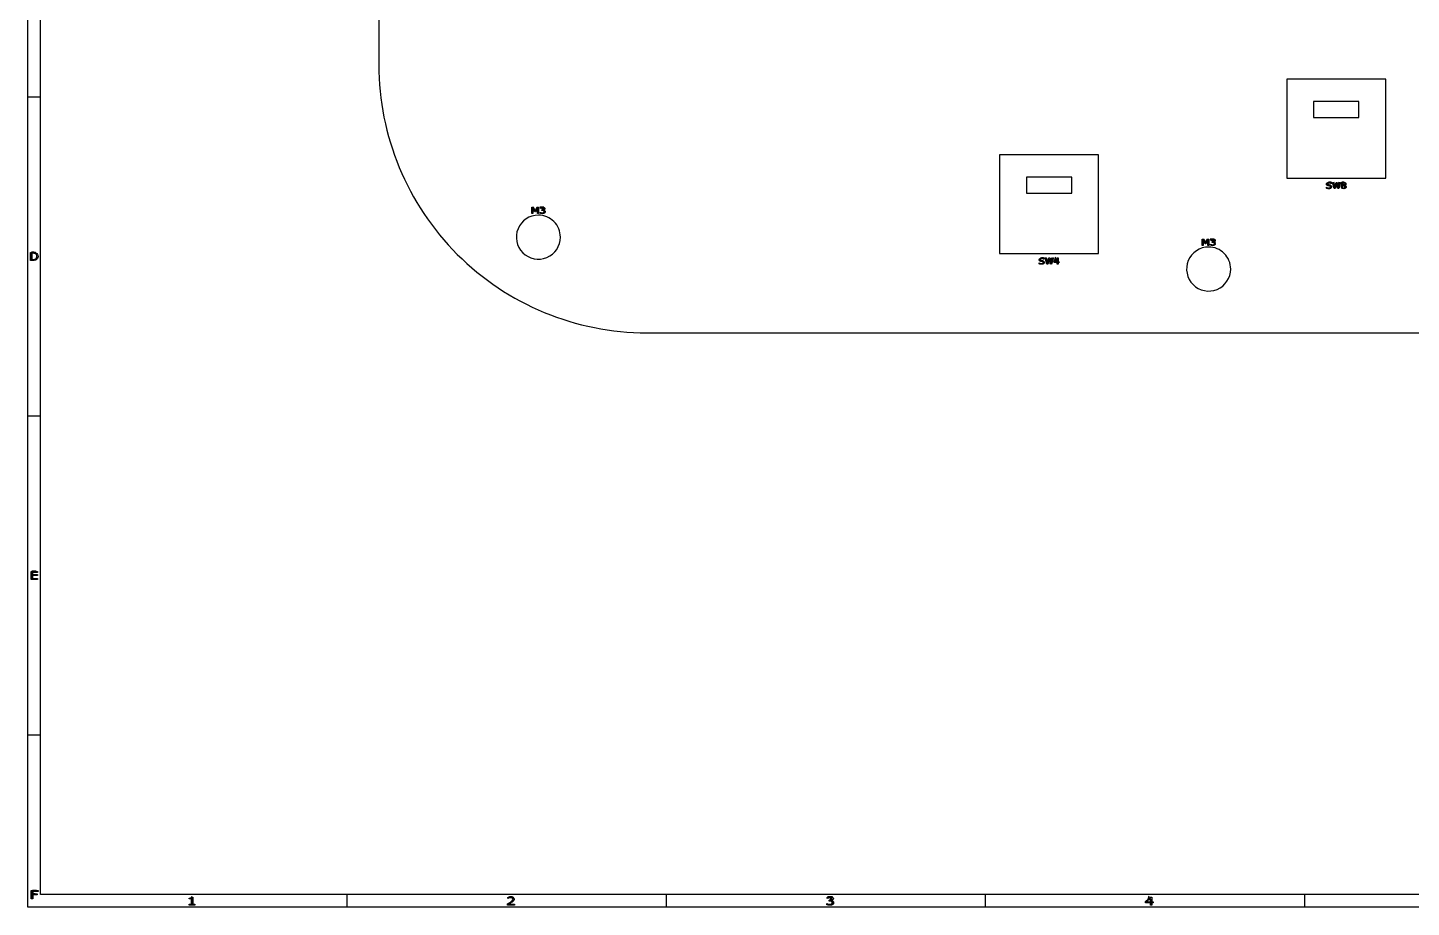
# Model space of a CAD drawing. Header units: millimetres. Extents: x 10 to 410, y 10 to 287.
# Drawn here: x 10 to 226.7, y 10 to 147.8 of the extents above; entities that cross this region are included whole.
import ezdxf

# ---------------------------------------------------------------- set-up
doc = ezdxf.new("R2010")
doc.units = ezdxf.units.MM
doc.layers.get('0').update_dxf_attribs({"linetype": 'CONTINUOUS'})

msp = doc.modelspace()

# ---------------------------------------------------------------- linework, layer by layer
at = {"color": 7}
for points in [[(10, 287.0022), (409.989, 287.0022), (409.989, 10), (10, 10)], [(12, 285.0022), (407.989, 285.0022), (407.989, 12), (12, 12)], [(215.67633, 123.57158), (215.40636, 122.60221), (215.25079, 122.60221), (215.03244, 123.40687), (214.81897, 122.60221), (214.66689, 122.60221), (214.39203, 123.57158), (214.53365, 123.57158), (214.752, 122.76561), (214.96686, 123.57158), (215.10708, 123.57158), (215.32404, 122.7578), (215.541, 123.57158)], [(214.24557, 122.87887)], [(216.39835, 123.34575)], [(216.41991, 122.85994)], [(90.009294, 118.7022), (89.855942, 118.7022), (89.855942, 119.53746), (89.535297, 118.96912), (89.443907, 118.96912), (89.125585, 119.53746), (89.125585, 118.7022), (88.982302, 118.7022), (88.982302, 119.67157), (89.191418, 119.67157), (89.498896, 119.13187), (89.796306, 119.67157), (90.009295, 119.67157)], [(90, 118.4522)], [(195.00929, 113.7022), (194.85594, 113.7022), (194.85594, 114.53746), (194.5353, 113.96912), (194.4439, 113.96912), (194.12557, 114.53746), (194.12557, 113.7022), (193.98229, 113.7022), (193.98229, 114.67157), (194.19141, 114.67157), (194.49889, 114.13187), (194.7963, 114.67157), (195.00928, 114.67157)], [(195, 113.4522)], [(10.6595, 111.4086), (10.6595, 112.7086), (10.969, 112.7086), (11.1548, 112.6467), (11.2786, 112.5229), (11.3405, 112.3991), (11.4024, 112.1515), (11.4024, 111.9657), (11.3405, 111.7181), (11.2786, 111.5943), (11.1548, 111.4705), (10.969, 111.4086)], [(11.436238, 111.98402)], [(11.631689, 111.98101)], [(169.24557, 111.03885)], [(170.67633, 111.73157), (170.40636, 110.76219), (170.25079, 110.76219), (170.03244, 111.56686), (169.81897, 110.76219), (169.66689, 110.76219), (169.39203, 111.73157), (169.53365, 111.73157), (169.752, 110.9256), (169.96686, 111.73157), (170.10708, 111.73157), (170.32404, 110.91779), (170.541, 111.73157)], [(171.57974, 111.03497), (171.42556, 111.03497), (171.42556, 110.76219), (171.29162, 110.76219), (171.29162, 111.03497), (170.79423, 111.03497), (170.79423, 111.18471), (171.2972, 111.73157), (171.42556, 111.73157), (171.42556, 111.13914), (171.57974, 111.13914)], [(171.29162, 111.13914), (171.29162, 111.57663), (170.8891, 111.13914)], [(11.562832, 61.35221), (10.527896, 61.35221), (10.527896, 62.6124), (11.562832, 62.6124), (11.562832, 62.46345), (10.736782, 62.46345), (10.736782, 62.11814), (11.562832, 62.11814), (11.562832, 61.96919), (10.736782, 61.96919), (10.736782, 61.50116), (11.562832, 61.50116)], [(11.623338, 12.46345), (10.788896, 12.46345), (10.788896, 12.10799), (11.505873, 12.10799), (11.505873, 11.95903), (10.788896, 11.95903), (10.788896, 11.35221), (10.569481, 11.35221), (10.569481, 12.6124), (11.623338, 12.6124)], [(186.31951, 10.70462), (186.07711, 10.70462), (186.07711, 10.35001), (185.86651, 10.35001), (185.86651, 10.70462), (185.08446, 10.70462), (185.08446, 10.89928), (185.87529, 11.61021), (186.07711, 11.61021), (186.07711, 10.84004), (186.31951, 10.84004)], [(185.86651, 10.84004), (185.86651, 11.40878), (185.23363, 10.84004)]]:
    msp.add_lwpolyline(points, close=True, dxfattribs=at)
for points in [[(65, 178.0022), (65, 142.0022)], [(207.25, 139.7522), (207.25, 124.2522), (222.75, 124.2522)], [(222.75, 139.7522), (207.25, 139.7522)], [(222.75, 124.2522), (222.75, 139.7522)], [(10, 137.0022), (12, 137.0022)], [(211.45, 136.2522), (211.45, 133.7522), (218.55, 133.7522)], [(218.55, 136.2522), (211.45, 136.2522)], [(218.55, 133.7522), (218.55, 136.2522)], [(162.25, 127.9122), (162.25, 112.4122), (177.75, 112.4122)], [(177.75, 127.9122), (162.25, 127.9122)], [(177.75, 112.4122), (177.75, 127.9122)], [(166.45, 124.4122), (166.45, 121.9122), (173.55, 121.9122)], [(173.55, 124.4122), (166.45, 124.4122)], [(173.55, 121.9122), (173.55, 124.4122)], [(213.6667, 122.695), (213.8095, 122.6474), (214.0476, 122.6474), (214.1429, 122.695), (214.1905, 122.7426), (214.2381, 122.8379), (214.2381, 122.9331), (214.1905, 123.0283), (214.1429, 123.076), (214.0476, 123.1236), (213.8571, 123.1712), (213.7619, 123.2188), (213.7143, 123.2664), (213.6667, 123.3617), (213.6667, 123.4569), (213.7143, 123.5521), (213.7619, 123.5998), (213.8571, 123.6474), (214.0952, 123.6474), (214.2381, 123.5998)], [(214.5714, 123.6474), (214.8095, 122.6474), (215, 123.3617), (215.1905, 122.6474), (215.4286, 123.6474)], [(215.9524, 123.2188), (215.8571, 123.2664), (215.8095, 123.314), (215.7619, 123.4093), (215.7619, 123.4569), (215.8095, 123.5521), (215.8571, 123.5998), (215.9524, 123.6474), (216.1429, 123.6474), (216.2381, 123.5998), (216.2857, 123.5521), (216.3333, 123.4569), (216.3333, 123.4093), (216.2857, 123.314), (216.2381, 123.2664), (216.1429, 123.2188), (215.9524, 123.2188), (215.8571, 123.1712), (215.8095, 123.1236), (215.7619, 123.0283), (215.7619, 122.8379), (215.8095, 122.7426), (215.8571, 122.695), (215.9524, 122.6474), (216.1429, 122.6474), (216.2381, 122.695), (216.2857, 122.7426), (216.3333, 122.8379), (216.3333, 123.0283), (216.2857, 123.1236), (216.2381, 123.1712), (216.1429, 123.2188)], [(213.44472, 122.66212), (213.44472, 122.82357), (213.45472, 122.82357)], [(214.20395, 123.5214), (214.20395, 123.36906), (214.19395, 123.36906)], [(216.01739, 123.11982), (216.01739, 123.12382)], [(216.36277, 123.11847), (216.36277, 123.11447)], [(216.56366, 122.87224), (216.56369, 122.87238)], [(89.1905, 118.7474), (89.1905, 119.7474), (89.5238, 119.0331), (89.8571, 119.7474), (89.8571, 118.7474)], [(90.2381, 119.7474), (90.8571, 119.7474), (90.5238, 119.3664), (90.6667, 119.3664), (90.7619, 119.3188), (90.8095, 119.2712), (90.8571, 119.176), (90.8571, 118.9379), (90.8095, 118.8426), (90.7619, 118.795), (90.6667, 118.7474), (90.381, 118.7474), (90.2857, 118.795), (90.2381, 118.8426)], [(90.334599, 119.4949), (90.326899, 119.4949), (90.326899, 119.63097)], [(90.629679, 119.17414), (90.559979, 119.17414), (90.559979, 119.28221), (90.614189, 119.28221)], [(90.801669, 119.24168), (90.801669, 119.23268)], [(90.293537, 118.74317), (90.293537, 118.87924), (90.305157, 118.87924)], [(90.968189, 119.16958), (90.968131, 119.16898)], [(194.1905, 113.7474), (194.1905, 114.7474), (194.5238, 114.0331), (194.8571, 114.7474), (194.8571, 113.7474)], [(195.2381, 114.7474), (195.8571, 114.7474), (195.5238, 114.3664), (195.6667, 114.3664), (195.7619, 114.3188), (195.8095, 114.2712), (195.8571, 114.176), (195.8571, 113.9379), (195.8095, 113.8426), (195.7619, 113.795), (195.6667, 113.7474), (195.381, 113.7474), (195.2857, 113.795), (195.2381, 113.8426)], [(195.29355, 113.74317), (195.29355, 113.87924), (195.30515, 113.87924)], [(195.33473, 114.4949), (195.32673, 114.4949), (195.32673, 114.63097)], [(195.6298, 114.17414), (195.5601, 114.17414), (195.5601, 114.28221), (195.6143, 114.28221)], [(195.80148, 114.24168), (195.80148, 114.23268)], [(195.96798, 114.16958), (195.96813, 114.16898)], [(10.798875, 111.35222), (10.443844, 111.35222), (10.443844, 112.61241), (10.795098, 112.61241)], [(10.806431, 112.46897), (10.630804, 112.46897), (10.630804, 111.49652), (10.806431, 111.49652)], [(168.44472, 110.8221), (168.44472, 110.98355), (168.45472, 110.98355)], [(168.6667, 110.855), (168.8095, 110.8074), (169.0476, 110.8074), (169.1429, 110.855), (169.1905, 110.9026), (169.2381, 110.9979), (169.2381, 111.0931), (169.1905, 111.1883), (169.1429, 111.236), (169.0476, 111.2836), (168.8571, 111.3312), (168.7619, 111.3788), (168.7143, 111.4264), (168.6667, 111.5217), (168.6667, 111.6169), (168.7143, 111.7121), (168.7619, 111.7598), (168.8571, 111.8074), (169.0952, 111.8074), (169.2381, 111.7598)], [(169.20395, 111.68138), (169.20395, 111.52904), (169.19395, 111.52904)], [(169.5714, 111.8074), (169.8095, 110.8074), (170, 111.5217), (170.1905, 110.8074), (170.4286, 111.8074)], [(171, 111.855), (170.7619, 111.1407), (171.381, 111.1407)], [(171.2381, 111.474), (171.2381, 110.8074)], [(107, 100.0022), (323, 100.0022)], [(10, 87.0022), (12, 87.0022)], [(11.3405, 61.4086), (10.7214, 61.4086), (10.7214, 62.7086), (11.3405, 62.7086)], [(10.7214, 62.0895), (11.1548, 62.0895)], [(10, 37.0022), (12, 37.0022)], [(10.7524, 11.4086), (10.7524, 12.7086), (11.3714, 12.7086)], [(11.1857, 12.0895), (10.7524, 12.0895)], [(36.188986, 10.35001), (35.304925, 10.35001), (35.304925, 10.47865), (35.644948, 10.47865), (35.644948, 11.3233), (35.304925, 11.3233), (35.304925, 11.4384)], [(35.7177, 10.4064), (35.7177, 11.7064), (35.5939, 11.5207), (35.4701, 11.3969), (35.3463, 11.335)], [(35.685526, 11.6139), (35.855538, 11.6139), (35.855538, 10.47811), (36.18898, 10.47811), (36.188986, 10.35001)], [(60, 12), (60, 10)], [(85.228146, 11.38007), (85.217176, 11.38007), (85.217176, 11.5578)], [(85.3463, 11.5826), (85.4082, 11.6445), (85.532, 11.7064), (85.8415, 11.7064), (85.9654, 11.6445), (86.0273, 11.5826), (86.0892, 11.4588), (86.0892, 11.335), (86.0273, 11.1493), (85.2844, 10.4064), (86.0892, 10.4064)], [(110, 12), (110, 10)], [(135.24131, 11.37974), (135.23031, 11.37974), (135.23031, 11.55663)], [(135.2844, 11.7064), (136.0892, 11.7064), (135.6558, 11.2112), (135.8415, 11.2112), (135.9654, 11.1493), (136.0273, 11.0873), (136.0892, 10.9635), (136.0892, 10.654), (136.0273, 10.5302), (135.9654, 10.4683), (135.8415, 10.4064), (135.4701, 10.4064), (135.3463, 10.4683), (135.2844, 10.5302)], [(135.65916, 10.96383), (135.56046, 10.96383), (135.56046, 11.10433), (135.63726, 11.10433)], [(135.90272, 11.05051), (135.90272, 11.03861)], [(136.13854, 10.95651), (136.13853, 10.95683)], [(160, 12), (160, 10)], [(185.6558, 11.7683), (185.3463, 10.8397), (186.1511, 10.8397)], [(185.9654, 11.2731), (185.9654, 10.4064)], [(210, 12), (210, 10)], [(36.0892, 10.4064), (35.3463, 10.4064)], [(86.282219, 10.35001), (85.176593, 10.35001), (85.176593, 10.52689)], [(85.403643, 10.49483), (86.282221, 10.49483), (86.282219, 10.35001)], [(135.1831, 10.40342), (135.1831, 10.5803), (135.1996, 10.5803)]]:
    msp.add_lwpolyline(points, dxfattribs=at)
for points in [[(65, 142.0022), (65, 130.863107), (69.424987, 120.180243), (77.301515, 112.303715)], [(213.56145, 123.511), (213.63493, 123.563067), (213.728177, 123.5891), (213.84119, 123.5891)], [(213.84119, 123.5891), (213.91421, 123.5891), (213.98118, 123.5826), (214.0421, 123.5696)], [(214.0421, 123.5696), (214.103033, 123.5566), (214.156983, 123.540533), (214.20395, 123.5214)], [(215.94972, 123.5209), (216.01392, 123.5695), (216.09554, 123.5938), (216.19458, 123.5938)], [(216.19458, 123.5938), (216.298287, 123.5938), (216.38107, 123.570567), (216.44293, 123.5241)], [(213.6268, 122.60422), (213.567267, 122.61722), (213.506573, 122.63652), (213.44472, 122.66212)], [(213.45123, 123.31178), (213.45123, 123.392947), (213.48797, 123.459353), (213.56145, 123.511)], [(213.51753, 123.13926), (213.47333, 123.183527), (213.45123, 123.241033), (213.45123, 123.31178)], [(213.45472, 122.82357), (213.507253, 122.78277), (213.567943, 122.751303), (213.63679, 122.72917)], [(213.72263, 123.04616), (213.630543, 123.06436), (213.562177, 123.095393), (213.51753, 123.13926)], [(213.66168, 123.43476), (213.617013, 123.406093), (213.59468, 123.3692), (213.59468, 123.32408)], [(213.59468, 123.32408), (213.59468, 123.283747), (213.605847, 123.25208), (213.62818, 123.22908)], [(213.8291, 122.58472), (213.754227, 122.58472), (213.686793, 122.59122), (213.6268, 122.60422)], [(213.62818, 123.22908), (213.650513, 123.20608), (213.689813, 123.188513), (213.74608, 123.17638)], [(213.63679, 122.72917), (213.705623, 122.707037), (213.77027, 122.69597), (213.83073, 122.69597)], [(213.84026, 123.47776), (213.766313, 123.47776), (213.706787, 123.463427), (213.66168, 123.43476)], [(213.85169, 123.02466), (213.811223, 123.029993), (213.768203, 123.03716), (213.72263, 123.04616)], [(213.74608, 123.17638), (213.775813, 123.17038), (213.818133, 123.163013), (213.87304, 123.15428)], [(214.00769, 122.60812), (213.958357, 122.59252), (213.898827, 122.58472), (213.8291, 122.58472)], [(213.83073, 122.69597), (213.916303, 122.69597), (213.982807, 122.710937), (214.03024, 122.74087)], [(214.03769, 123.44656), (213.97349, 123.46736), (213.90768, 123.47776), (213.84026, 123.47776)], [(213.9654, 123.00316), (213.930533, 123.011827), (213.89263, 123.018993), (213.85169, 123.02466)], [(213.87304, 123.15428), (213.927907, 123.145613), (213.974413, 123.136713), (214.01256, 123.12758)], [(214.06794, 122.95566), (214.045607, 122.97606), (214.011427, 122.991893), (213.9654, 123.00316)], [(214.13814, 122.67322), (214.10094, 122.64542), (214.057457, 122.62372), (214.00769, 122.60812)], [(214.01256, 123.12758), (214.089767, 123.108513), (214.147903, 123.079647), (214.18697, 123.04098)], [(214.03024, 122.74087), (214.078173, 122.770803), (214.10214, 122.810733), (214.10214, 122.86066)], [(214.19395, 123.36906), (214.154417, 123.400327), (214.10233, 123.42616), (214.03769, 123.44656)], [(214.10214, 122.86066), (214.10214, 122.903593), (214.09074, 122.93526), (214.06794, 122.95566)], [(214.21694, 122.76692), (214.19834, 122.730053), (214.172073, 122.69882), (214.13814, 122.67322)], [(214.18697, 123.04098), (214.226037, 123.00238), (214.24557, 122.948343), (214.24557, 122.87887)], [(214.24554, 122.87889), (214.24554, 122.841157), (214.236007, 122.803833), (214.21694, 122.76692)], [(215.82558, 122.86983), (215.82558, 122.92363), (215.842313, 122.97224), (215.87578, 123.01566)], [(215.92538, 122.6615), (215.858847, 122.715767), (215.82558, 122.78521), (215.82558, 122.86983)], [(215.85342, 123.33862), (215.85342, 123.411533), (215.88552, 123.472293), (215.94972, 123.5209)], [(215.89322, 123.21492), (215.866687, 123.24792), (215.85342, 123.289153), (215.85342, 123.33862)], [(215.87578, 123.01566), (215.909247, 123.059527), (215.95645, 123.094247), (216.01739, 123.11982)], [(216.01739, 123.12382), (215.96159, 123.15162), (215.9202, 123.181987), (215.89322, 123.21492)], [(216.19466, 122.5801), (216.082107, 122.5801), (215.992347, 122.607233), (215.92538, 122.6615)], [(216.00414, 123.00321), (215.979007, 122.966743), (215.96644, 122.92551), (215.96644, 122.87951)], [(215.96644, 122.87951), (215.96644, 122.82091), (215.988073, 122.772517), (216.03134, 122.73433)], [(216.04955, 123.45895), (216.01235, 123.432883), (215.99375, 123.397727), (215.99375, 123.35348)], [(215.99375, 123.35348), (215.99375, 123.322213), (216.00305, 123.29508), (216.02165, 123.27208)], [(216.10529, 123.08981), (216.063423, 123.068543), (216.029707, 123.039677), (216.00414, 123.00321)], [(216.02165, 123.27208), (216.040717, 123.24948), (216.069317, 123.229313), (216.10745, 123.21158)], [(216.03134, 122.73433), (216.074607, 122.69613), (216.129483, 122.67703), (216.19597, 122.67703)], [(216.19396, 123.49805), (216.13536, 123.49805), (216.087223, 123.485017), (216.04955, 123.45895)], [(216.20924, 123.05531), (216.183173, 123.063577), (216.148523, 123.075077), (216.10529, 123.08981)], [(216.10745, 123.21158), (216.12465, 123.20378), (216.149283, 123.19358), (216.18135, 123.18098)], [(216.18135, 123.18098), (216.213883, 123.16838), (216.245517, 123.15798), (216.27625, 123.14978)], [(216.34046, 123.45635), (216.302327, 123.48415), (216.253493, 123.49805), (216.19396, 123.49805)], [(216.45835, 122.6634), (216.38859, 122.607867), (216.300693, 122.5801), (216.19466, 122.5801)], [(216.19597, 122.67703), (216.26387, 122.67703), (216.31805, 122.693297), (216.35851, 122.72583)], [(216.28114, 123.02861), (216.259273, 123.038143), (216.235307, 123.047043), (216.20924, 123.05531)], [(216.27625, 123.14978), (216.322317, 123.178447), (216.354183, 123.20818), (216.37185, 123.23898)], [(216.39136, 122.95571), (216.37276, 122.980043), (216.33602, 123.004343), (216.28114, 123.02861)], [(216.39836, 123.34568), (216.39836, 123.392147), (216.37906, 123.429037), (216.34046, 123.45635)], [(216.35851, 122.72583), (216.399443, 122.758363), (216.41991, 122.803067), (216.41991, 122.85994)], [(216.49183, 123.21747), (216.462563, 123.175403), (216.419543, 123.142403), (216.36277, 123.11847)], [(216.36277, 123.11447), (216.427903, 123.088403), (216.477667, 123.05627), (216.51206, 123.01807)], [(216.37185, 123.23898), (216.389517, 123.26978), (216.39835, 123.30537), (216.39835, 123.34575)], [(216.41996, 122.86001), (216.41996, 122.899943), (216.410427, 122.931843), (216.39136, 122.95571)], [(216.44293, 123.5241), (216.504797, 123.477633), (216.53573, 123.418607), (216.53573, 123.34702)], [(216.56369, 122.87238), (216.56369, 122.788613), (216.528577, 122.718953), (216.45835, 122.6634)], [(216.53573, 123.34702), (216.53573, 123.30322), (216.521097, 123.260037), (216.49183, 123.21747)], [(216.51206, 123.01807), (216.54646, 122.97987), (216.56366, 122.93126), (216.56366, 122.87224)], [(90.326899, 119.63097), (90.363559, 119.64617), (90.412353, 119.66007), (90.47328, 119.67267)], [(90.491049, 119.5574), (90.435802, 119.542667), (90.383652, 119.521833), (90.334599, 119.4949)], [(90.47328, 119.67267), (90.534727, 119.68567), (90.594105, 119.69217), (90.651416, 119.69217)], [(90.647499, 119.5795), (90.598446, 119.5795), (90.546296, 119.572133), (90.491049, 119.5574)], [(90.614189, 119.28221), (90.692672, 119.28221), (90.755149, 119.295877), (90.801619, 119.32321)], [(90.733469, 119.5725), (90.708169, 119.577167), (90.679512, 119.5795), (90.647499, 119.5795)], [(90.651416, 119.69217), (90.707696, 119.69217), (90.757264, 119.687837), (90.800121, 119.67917)], [(90.804719, 119.5491), (90.782519, 119.560367), (90.758769, 119.568167), (90.733469, 119.5725)], [(90.800121, 119.67917), (90.842974, 119.670503), (90.8817, 119.656603), (90.916297, 119.63747)], [(90.801619, 119.32321), (90.848606, 119.35101), (90.872099, 119.391373), (90.872099, 119.4443)], [(90.961217, 119.31718), (90.916297, 119.277247), (90.863114, 119.25208), (90.801669, 119.24168)], [(90.801669, 119.23268), (90.826456, 119.229347), (90.854856, 119.22198), (90.886869, 119.21058)], [(90.854289, 119.5055), (90.842416, 119.5233), (90.825892, 119.537833), (90.804719, 119.5491)], [(90.872099, 119.4443), (90.872099, 119.4677), (90.866162, 119.4881), (90.854289, 119.5055)], [(90.916297, 119.63747), (90.95347, 119.61667), (90.98161, 119.591503), (91.000717, 119.56197)], [(91.029377, 119.45846), (91.029377, 119.40466), (91.006657, 119.357567), (90.961217, 119.31718)], [(91.000717, 119.56197), (91.019824, 119.532437), (91.029377, 119.497933), (91.029377, 119.45846)], [(90, 118.4522), (88.604605, 118.4522), (87.34661, 117.611634), (86.812616, 116.322458)], [(92.439518, 117.441718), (91.792518, 118.088719), (90.914997, 118.4522), (90, 118.4522)], [(90.446115, 118.70147), (90.384155, 118.71407), (90.333296, 118.72797), (90.293537, 118.74317)], [(90.305157, 118.87924), (90.349044, 118.854907), (90.400677, 118.834707), (90.460058, 118.81864)], [(90.635094, 118.68197), (90.571067, 118.68197), (90.508074, 118.68847), (90.446115, 118.70147)], [(90.460058, 118.81864), (90.519438, 118.802573), (90.576751, 118.79454), (90.631998, 118.79454)], [(90.736561, 119.16614), (90.703514, 119.171473), (90.667887, 119.17414), (90.629679, 119.17414)], [(90.631998, 118.79454), (90.664525, 118.79454), (90.699119, 118.799107), (90.735781, 118.80824)], [(90.807034, 118.70347), (90.754881, 118.689137), (90.697567, 118.68197), (90.635094, 118.68197)], [(90.735781, 118.80824), (90.772441, 118.817373), (90.802131, 118.83084), (90.824851, 118.84864)], [(90.820981, 119.13884), (90.797748, 119.152307), (90.769608, 119.161407), (90.736561, 119.16614)], [(90.944121, 118.77117), (90.905394, 118.74077), (90.859699, 118.718203), (90.807034, 118.70347)], [(90.875191, 119.08484), (90.862284, 119.10784), (90.844214, 119.12584), (90.820981, 119.13884)], [(90.824851, 118.84864), (90.848604, 118.867707), (90.866161, 118.88874), (90.877521, 118.91174)], [(90.895331, 118.99894), (90.895331, 119.033673), (90.888618, 119.062307), (90.875191, 119.08484)], [(90.877521, 118.91174), (90.889394, 118.93474), (90.895331, 118.963807), (90.895331, 118.99894)], [(90.886869, 119.21058), (90.918882, 119.199713), (90.945989, 119.186047), (90.968189, 119.16958)], [(91.024671, 118.86757), (91.005564, 118.830703), (90.978714, 118.79857), (90.944121, 118.77117)], [(90.968131, 119.16898), (90.992918, 119.150313), (91.013314, 119.12688), (91.029321, 119.09868)], [(91.053331, 118.98931), (91.053331, 118.945043), (91.043778, 118.904463), (91.024671, 118.86757)], [(91.029321, 119.09868), (91.045328, 119.07048), (91.053331, 119.034023), (91.053331, 118.98931)], [(93.45, 115.0022), (93.45, 115.917197), (93.086519, 116.794718), (92.439518, 117.441718)], [(86.812616, 116.322458), (86.278621, 115.033281), (86.573789, 113.549375), (87.560482, 112.562682)], [(91.320258, 111.814816), (92.609434, 112.34881), (93.45, 113.606805), (93.45, 115.0022)], [(195, 113.4522), (193.604605, 113.4522), (192.34661, 112.611634), (191.812616, 111.322458)], [(197.439518, 112.441718), (196.792518, 113.088719), (195.914997, 113.4522), (195, 113.4522)], [(195.44612, 113.70147), (195.384187, 113.71407), (195.33333, 113.72797), (195.29355, 113.74317)], [(195.30515, 113.87924), (195.349017, 113.854907), (195.400653, 113.834707), (195.46006, 113.81864)], [(195.32673, 114.63097), (195.363397, 114.64617), (195.41219, 114.66007), (195.47311, 114.67267)], [(195.49118, 114.5574), (195.435913, 114.542667), (195.383763, 114.521833), (195.33473, 114.4949)], [(195.6351, 113.68197), (195.5711, 113.68197), (195.508107, 113.68847), (195.44612, 113.70147)], [(195.46006, 113.81864), (195.51946, 113.802573), (195.576773, 113.79454), (195.632, 113.79454)], [(195.47311, 114.67267), (195.534577, 114.68567), (195.593957, 114.69217), (195.65125, 114.69217)], [(195.64763, 114.5795), (195.598563, 114.5795), (195.546413, 114.572133), (195.49118, 114.5574)], [(195.6143, 114.28221), (195.692787, 114.28221), (195.755263, 114.295877), (195.80173, 114.32321)], [(195.73668, 114.16614), (195.703613, 114.171473), (195.667987, 114.17414), (195.6298, 114.17414)], [(195.632, 113.79454), (195.664533, 113.79454), (195.699127, 113.799107), (195.73578, 113.80824)], [(195.80704, 113.70347), (195.754907, 113.689137), (195.697593, 113.68197), (195.6351, 113.68197)], [(195.73363, 114.5725), (195.708363, 114.577167), (195.679697, 114.5795), (195.64763, 114.5795)], [(195.65125, 114.69217), (195.707517, 114.69217), (195.757083, 114.687837), (195.79995, 114.67917)], [(195.80483, 114.5491), (195.78263, 114.560367), (195.758897, 114.568167), (195.73363, 114.5725)], [(195.73578, 113.80824), (195.772447, 113.817373), (195.802147, 113.83084), (195.82488, 113.84864)], [(195.82108, 114.13884), (195.79788, 114.152307), (195.769747, 114.161407), (195.73668, 114.16614)], [(195.79995, 114.67917), (195.842817, 114.670503), (195.881543, 114.656603), (195.91613, 114.63747)], [(195.96103, 114.31718), (195.916097, 114.277247), (195.862913, 114.25208), (195.80148, 114.24168)], [(195.80148, 114.23268), (195.82628, 114.229347), (195.85468, 114.22198), (195.88668, 114.21058)], [(195.80173, 114.32321), (195.84873, 114.35101), (195.87223, 114.391373), (195.87223, 114.4443)], [(195.85443, 114.5055), (195.842563, 114.5233), (195.82603, 114.537833), (195.80483, 114.5491)], [(195.94413, 113.77117), (195.905397, 113.74077), (195.8597, 113.718203), (195.80704, 113.70347)], [(195.87528, 114.08484), (195.862347, 114.10784), (195.84428, 114.12584), (195.82108, 114.13884)], [(195.82488, 113.84864), (195.848613, 113.867707), (195.86618, 113.88874), (195.87758, 113.91174)], [(195.87223, 114.4443), (195.87223, 114.4677), (195.866297, 114.4881), (195.85443, 114.5055)], [(195.89538, 113.99894), (195.89538, 114.033673), (195.88868, 114.062307), (195.87528, 114.08484)], [(195.87758, 113.91174), (195.889447, 113.93474), (195.89538, 113.963807), (195.89538, 113.99894)], [(195.88668, 114.21058), (195.91868, 114.199713), (195.94578, 114.186047), (195.96798, 114.16958)], [(195.91613, 114.63747), (195.95333, 114.61667), (195.981463, 114.591503), (196.00053, 114.56197)], [(196.02463, 113.86757), (196.005497, 113.830703), (195.978663, 113.79857), (195.94413, 113.77117)], [(196.02923, 114.45846), (196.02923, 114.40466), (196.006497, 114.357567), (195.96103, 114.31718)], [(195.96813, 114.16898), (195.99293, 114.150313), (196.01333, 114.12688), (196.02933, 114.09868)], [(196.00053, 114.56197), (196.019663, 114.532437), (196.02923, 114.497933), (196.02923, 114.45846)], [(196.05333, 113.98931), (196.05333, 113.945043), (196.043763, 113.904463), (196.02463, 113.86757)], [(196.02933, 114.09868), (196.04533, 114.07048), (196.05333, 114.034023), (196.05333, 113.98931)], [(10.795098, 112.61241), (10.932327, 112.61241), (11.041228, 112.603377), (11.121803, 112.58531)], [(11.110472, 111.37592), (11.031786, 111.36012), (10.92792, 111.35222), (10.798875, 111.35222)], [(11.030214, 112.45207), (10.967894, 112.463337), (10.8933, 112.46897), (10.806431, 112.46897)], [(10.806431, 111.49652), (10.896448, 111.49652), (10.97482, 111.502453), (11.041545, 111.51432)], [(11.206786, 112.39367), (11.151393, 112.42187), (11.092535, 112.441337), (11.030214, 112.45207)], [(11.041545, 111.51432), (11.1089, 111.526187), (11.17059, 111.548187), (11.226615, 111.58032)], [(11.325757, 111.45292), (11.26155, 111.417387), (11.189789, 111.39172), (11.110472, 111.37592)], [(11.121803, 112.58531), (11.203007, 112.567843), (11.271621, 112.543577), (11.327646, 112.51251)], [(11.378636, 112.23371), (11.340236, 112.301417), (11.282953, 112.354737), (11.206786, 112.39367)], [(11.226615, 111.58032), (11.296488, 111.620387), (11.348736, 111.673143), (11.383358, 111.73859)], [(11.547652, 111.66958), (11.492259, 111.576487), (11.418294, 111.504267), (11.325757, 111.45292)], [(11.327646, 112.51251), (11.423328, 112.45891), (11.497922, 112.387533), (11.551429, 112.29838)], [(11.436236, 111.98404), (11.436236, 112.08278), (11.417036, 112.166003), (11.378636, 112.23371)], [(11.383358, 111.73859), (11.418611, 111.804057), (11.436238, 111.885867), (11.436238, 111.98402)], [(11.631692, 111.98104), (11.631692, 111.8665), (11.603679, 111.76268), (11.547652, 111.66958)], [(11.551429, 112.29838), (11.604936, 112.209233), (11.631689, 112.103443), (11.631689, 111.98101)], [(77.301515, 112.303715), (85.178043, 104.427187), (95.860907, 100.0022), (107, 100.0022)], [(87.560482, 112.562682), (88.547175, 111.575989), (90.031081, 111.280821), (91.320258, 111.814816)], [(168.6268, 110.7642), (168.567267, 110.7772), (168.506573, 110.7965), (168.44472, 110.8221)], [(168.45123, 111.47176), (168.45123, 111.55292), (168.48797, 111.619327), (168.56145, 111.67098)], [(168.51753, 111.29924), (168.47333, 111.343507), (168.45123, 111.401013), (168.45123, 111.47176)], [(168.45472, 110.98355), (168.507253, 110.94275), (168.567943, 110.911283), (168.63679, 110.88915)], [(168.72263, 111.20614), (168.630543, 111.22434), (168.562177, 111.255373), (168.51753, 111.29924)], [(168.56145, 111.67098), (168.63493, 111.723047), (168.728177, 111.74908), (168.84119, 111.74908)], [(168.66168, 111.59474), (168.617013, 111.566073), (168.59468, 111.52918), (168.59468, 111.48406)], [(168.59468, 111.48406), (168.59468, 111.443727), (168.605847, 111.41206), (168.62818, 111.38906)], [(168.8291, 110.7447), (168.754227, 110.7447), (168.686793, 110.7512), (168.6268, 110.7642)], [(168.62818, 111.38906), (168.650513, 111.36606), (168.689813, 111.348493), (168.74608, 111.33636)], [(168.63679, 110.88915), (168.705623, 110.867017), (168.77027, 110.85595), (168.83073, 110.85595)], [(168.84026, 111.63774), (168.766313, 111.63774), (168.706787, 111.623407), (168.66168, 111.59474)], [(168.85169, 111.18464), (168.811223, 111.189973), (168.768203, 111.19714), (168.72263, 111.20614)], [(168.74608, 111.33636), (168.775813, 111.33036), (168.818133, 111.322993), (168.87304, 111.31426)], [(169.00769, 110.7681), (168.958357, 110.7525), (168.898827, 110.7447), (168.8291, 110.7447)], [(168.83073, 110.85595), (168.916303, 110.85595), (168.982807, 110.870917), (169.03024, 110.90085)], [(169.03769, 111.60654), (168.97349, 111.62734), (168.90768, 111.63774), (168.84026, 111.63774)], [(168.84119, 111.74908), (168.91421, 111.74908), (168.98118, 111.74258), (169.0421, 111.72958)], [(168.9654, 111.16314), (168.930533, 111.171807), (168.89263, 111.178973), (168.85169, 111.18464)], [(168.87304, 111.31426), (168.927907, 111.305593), (168.974413, 111.296693), (169.01256, 111.28756)], [(169.06794, 111.11564), (169.045607, 111.13604), (169.011427, 111.151873), (168.9654, 111.16314)], [(169.13814, 110.8332), (169.10094, 110.8054), (169.057457, 110.7837), (169.00769, 110.7681)], [(169.01256, 111.28756), (169.089767, 111.268493), (169.147903, 111.239627), (169.18697, 111.20096)], [(169.03024, 110.90085), (169.078173, 110.930783), (169.10214, 110.970713), (169.10214, 111.02064)], [(169.19395, 111.52904), (169.154417, 111.560307), (169.10233, 111.58614), (169.03769, 111.60654)], [(169.0421, 111.72958), (169.103033, 111.71658), (169.156983, 111.700513), (169.20395, 111.68138)], [(169.10214, 111.02064), (169.10214, 111.063573), (169.09074, 111.09524), (169.06794, 111.11564)], [(169.21694, 110.9269), (169.19834, 110.890033), (169.172073, 110.8588), (169.13814, 110.8332)], [(169.18697, 111.20096), (169.226037, 111.162293), (169.24557, 111.108257), (169.24557, 111.03885)], [(169.24554, 111.03888), (169.24554, 111.001147), (169.236007, 110.96382), (169.21694, 110.9269)], [(191.812616, 111.322458), (191.278621, 110.033281), (191.573789, 108.549375), (192.560482, 107.562682)], [(198.45, 110.0022), (198.45, 110.917197), (198.086519, 111.794718), (197.439518, 112.441718)], [(196.320258, 106.814816), (197.609434, 107.34881), (198.45, 108.606805), (198.45, 110.0022)], [(192.560482, 107.562682), (193.547175, 106.575989), (195.031081, 106.280821), (196.320258, 106.814816)], [(35.304925, 11.4384), (35.350992, 11.4384), (35.40035, 11.441067), (35.452999, 11.4464)], [(35.452999, 11.4464), (35.505646, 11.4524), (35.545498, 11.461133), (35.572556, 11.4726)], [(35.572556, 11.4726), (35.606189, 11.486733), (35.632513, 11.5045), (35.651526, 11.5259)], [(35.651526, 11.5259), (35.671273, 11.5479), (35.682606, 11.577233), (35.685526, 11.6139)], [(85.217176, 11.5578), (85.269096, 11.577533), (85.338198, 11.5956), (85.424481, 11.612)], [(85.455194, 11.46297), (85.377683, 11.444903), (85.302001, 11.41727), (85.228146, 11.38007)], [(85.424481, 11.612), (85.511498, 11.628333), (85.59559, 11.6365), (85.676757, 11.6365)], [(85.671274, 11.49007), (85.604734, 11.49007), (85.532707, 11.481037), (85.455194, 11.46297)], [(85.623011, 10.83073), (85.763408, 10.935677), (85.859566, 11.0189), (85.911483, 11.0804)], [(85.904903, 11.43417), (85.84933, 11.471437), (85.771453, 11.49007), (85.671274, 11.49007)], [(85.676757, 11.6365), (85.84421, 11.6365), (85.975466, 11.6052), (86.070527, 11.5426)], [(86.018977, 10.93408), (85.98095, 10.900213), (85.934517, 10.862693), (85.879676, 10.82152)], [(85.989363, 11.28098), (85.989363, 11.346447), (85.96121, 11.39751), (85.904903, 11.43417)], [(85.911483, 11.0804), (85.963403, 11.142467), (85.989363, 11.209327), (85.989363, 11.28098)], [(86.119887, 11.03734), (86.091367, 11.00234), (86.05773, 10.96792), (86.018977, 10.93408)], [(86.070527, 11.5426), (86.165587, 11.480533), (86.213117, 11.39618), (86.213117, 11.28954)], [(86.188987, 11.15498), (86.173634, 11.11378), (86.1506, 11.074567), (86.119887, 11.03734)], [(86.213117, 11.28954), (86.213117, 11.241607), (86.205074, 11.196753), (86.188987, 11.15498)], [(135.23031, 11.55663), (135.282243, 11.576363), (135.351343, 11.59443), (135.43761, 11.61083)], [(135.46287, 11.46104), (135.38463, 11.44184), (135.310777, 11.41474), (135.24131, 11.37974)], [(135.43761, 11.61083), (135.52463, 11.627763), (135.608723, 11.63623), (135.68989, 11.63623)], [(135.68443, 11.48984), (135.614963, 11.48984), (135.54111, 11.48024), (135.46287, 11.46104)], [(135.63726, 11.10433), (135.748407, 11.10433), (135.836887, 11.122097), (135.9027, 11.15763)], [(135.81052, 10.95363), (135.76372, 10.96043), (135.713267, 10.96383), (135.65916, 10.96383)], [(135.80619, 11.48184), (135.77039, 11.487173), (135.729803, 11.48984), (135.68443, 11.48984)], [(135.68989, 11.63623), (135.769597, 11.63623), (135.839793, 11.630597), (135.90048, 11.61933)], [(135.9071, 11.45134), (135.875633, 11.466007), (135.841997, 11.476173), (135.80619, 11.48184)], [(135.93008, 10.91803), (135.897147, 10.935497), (135.857293, 10.947363), (135.81052, 10.95363)], [(135.90048, 11.61933), (135.961147, 11.608063), (136.01599, 11.589997), (136.06501, 11.56513)], [(135.9027, 11.15763), (135.969233, 11.193763), (136.0025, 11.246233), (136.0025, 11.31504)], [(136.12867, 11.14871), (136.06507, 11.096777), (135.989753, 11.064043), (135.90272, 11.05051)], [(135.90272, 11.03861), (135.937787, 11.033943), (135.978003, 11.024343), (136.02337, 11.00981)], [(135.9773, 11.39464), (135.9605, 11.417773), (135.9371, 11.436673), (135.9071, 11.45134)], [(136.00688, 10.84783), (135.988613, 10.877697), (135.963013, 10.901097), (135.93008, 10.91803)], [(136.0025, 11.31504), (136.0025, 11.345507), (135.9941, 11.37204), (135.9773, 11.39464)], [(136.03538, 10.73611), (136.03538, 10.781243), (136.02588, 10.818483), (136.00688, 10.84783)], [(136.02337, 11.00981), (136.068703, 10.995677), (136.107093, 10.97791), (136.13854, 10.95651)], [(136.06501, 11.56513), (136.117677, 11.538063), (136.15753, 11.50533), (136.18457, 11.46693)], [(136.22517, 11.33237), (136.22517, 11.262403), (136.193003, 11.201183), (136.12867, 11.14871)], [(136.13853, 10.95683), (136.173597, 10.932563), (136.202463, 10.902097), (136.22513, 10.86543)], [(136.18457, 11.46693), (136.211637, 11.428597), (136.22517, 11.383743), (136.22517, 11.33237)], [(136.22513, 10.86543), (136.247797, 10.828763), (136.25913, 10.781367), (136.25913, 10.72324)], [(85.176593, 10.52689), (85.253372, 10.57769), (85.330152, 10.62847), (85.406932, 10.67923)], [(85.637272, 10.64887), (85.553911, 10.593603), (85.476035, 10.542257), (85.403643, 10.49483)], [(85.406932, 10.67923), (85.484443, 10.73003), (85.556469, 10.78053), (85.623011, 10.83073)], [(85.879676, 10.82152), (85.801434, 10.762253), (85.720633, 10.704703), (85.637272, 10.64887)], [(135.39918, 10.34922), (135.311433, 10.365553), (135.239407, 10.38362), (135.1831, 10.40342)], [(135.1996, 10.5803), (135.261733, 10.5487), (135.334857, 10.522467), (135.41897, 10.5016)], [(135.66682, 10.32382), (135.576147, 10.32382), (135.486933, 10.332287), (135.39918, 10.34922)], [(135.41897, 10.5016), (135.503057, 10.480733), (135.584223, 10.4703), (135.66247, 10.4703)], [(135.66247, 10.4703), (135.708537, 10.4703), (135.75753, 10.476233), (135.80945, 10.4881)], [(135.91032, 10.35172), (135.83646, 10.33312), (135.755293, 10.32382), (135.66682, 10.32382)], [(135.80945, 10.4881), (135.861383, 10.499967), (135.903427, 10.517467), (135.93558, 10.5406)], [(136.10446, 10.43972), (136.049593, 10.400253), (135.98488, 10.37092), (135.91032, 10.35172)], [(135.93558, 10.5406), (135.969247, 10.5654), (135.994113, 10.592767), (136.01018, 10.6227)], [(136.01018, 10.6227), (136.02698, 10.652633), (136.03538, 10.690437), (136.03538, 10.73611)], [(136.21853, 10.56498), (136.191463, 10.517047), (136.15344, 10.475293), (136.10446, 10.43972)], [(136.25913, 10.72324), (136.25913, 10.665707), (136.245597, 10.612953), (136.21853, 10.56498)]]:
    msp.add_open_spline(points, degree=3, dxfattribs=at)

doc.saveas('drawing.dxf')
